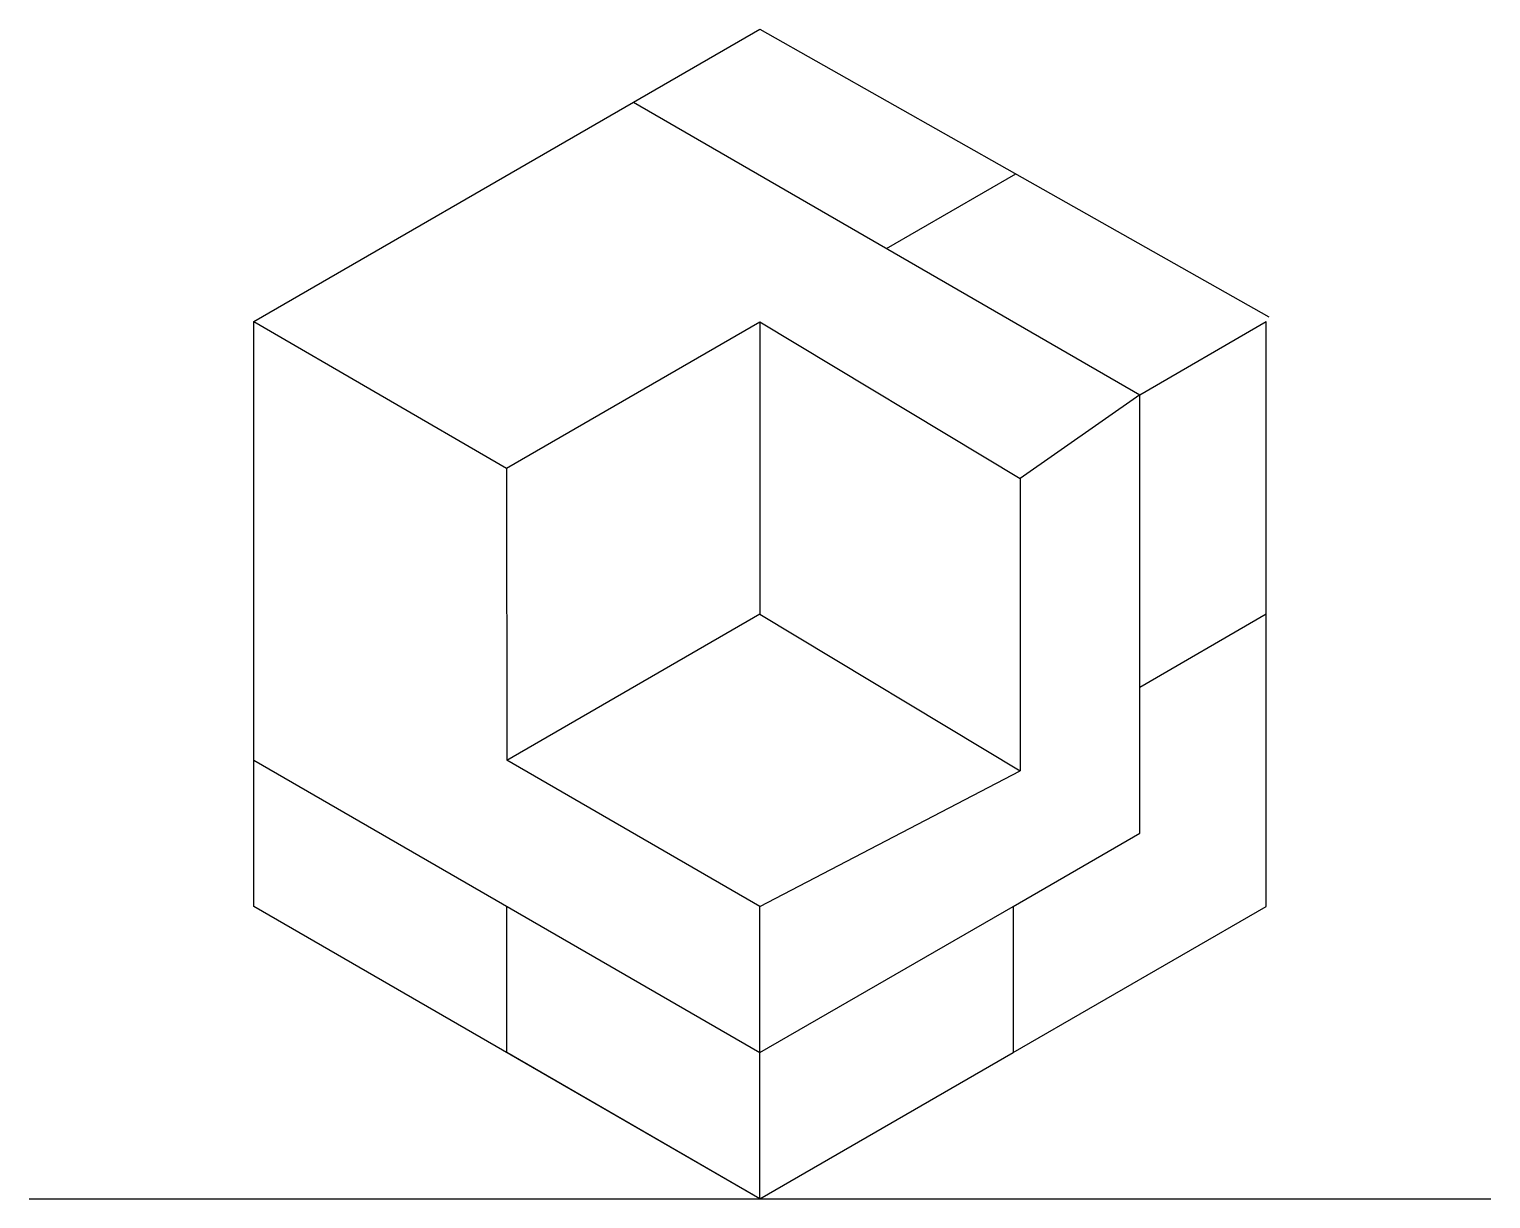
# Model space of a CAD drawing. Header units: inches. Extents: x 18.6 to 33.6, y 15.3 to 27.3.
import ezdxf

# ---------------------------------------------------------------- set-up
doc = ezdxf.new("R2010")
doc.units = ezdxf.units.IN
doc.header["$MEASUREMENT"] = 0

msp = doc.modelspace()

# ---------------------------------------------------------------- linework, layer by layer
at = {"color": 1}
for p, q in [((24.842, 26.508), (26.141, 27.258)), ((26.141, 27.258), (28.753, 25.782)), ((20.945, 24.258), (24.842, 26.508)), ((24.842, 26.508), (30.038, 23.508)), ((27.44, 25.008), (28.768, 25.774)), ((28.753, 25.782), (31.365, 24.307)), ((20.945, 24.258), (23.541, 22.755)), ((23.541, 22.755), (26.139, 24.255)), ((26.139, 24.255), (28.81, 22.647)), ((26.139, 24.255), (26.139, 21.257)), ((30.038, 23.508), (31.337, 24.258)), ((31.337, 21.258), (31.337, 24.258)), ((30.038, 23.508), (28.81, 22.647)), ((30.038, 20.508), (30.038, 23.508)), ((23.541, 22.755), (23.543, 19.758)), ((28.81, 22.647), (28.81, 19.647)), ((30.038, 22.008), (30.038, 22.008)), ((23.543, 19.758), (26.141, 21.258)), ((26.139, 21.257), (28.81, 19.647)), ((30.038, 20.508), (31.337, 21.258)), ((31.337, 18.258), (31.337, 21.258)), ((30.038, 19.008), (30.038, 20.508)), ((20.945, 18.258), (20.945, 19.758)), ((20.945, 19.758), (26.141, 16.758)), ((26.141, 18.258), (23.543, 19.758)), ((26.141, 18.258), (28.81, 19.647)), ((28.739, 18.258), (30.038, 19.008)), ((23.543, 16.758), (20.945, 18.258)), ((23.543, 16.758), (23.543, 18.258)), ((26.141, 16.758), (26.141, 18.258)), ((26.141, 16.758), (28.739, 18.258)), ((28.739, 16.758), (31.337, 18.258)), ((28.739, 18.258), (28.739, 16.758)), ((26.141, 15.258), (23.543, 16.758)), ((26.141, 15.258), (26.141, 16.758))]:
    msp.add_line(p, q, dxfattribs=at)
for p, q in [((20.945, 18.258), (20.945, 24.258)), ((26.141, 15.258), (20.945, 18.258)), ((26.141, 15.258), (26.141, 18.258)), ((26.141, 15.258), (28.739, 16.758)), ((18.641, 15.258), (33.641, 15.258))]:
    msp.add_line(p, q)

doc.saveas('drawing.dxf')
